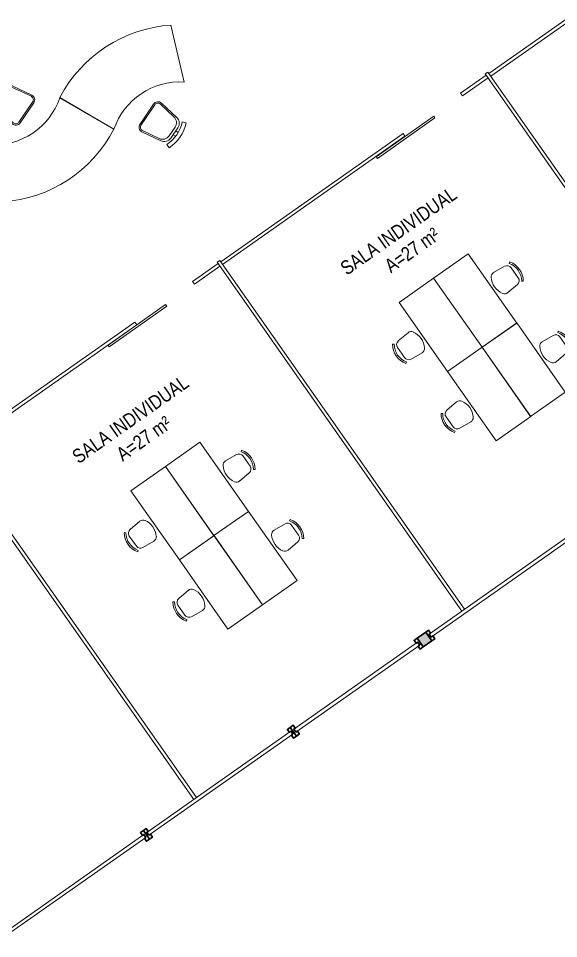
# Model space of a CAD drawing. Header units: metres. Extents: x -71 to 881, y -503 to 661.
# Drawn here: x 200.64 to 208.32, y 479.02 to 492.08 of the extents above; entities that cross this region are included whole.
import ezdxf

# ---------------------------------------------------------------- set-up
doc = ezdxf.new("R2010")
doc.units = ezdxf.units.M
for name, color, linetype, lineweight in [('02. Paredes', 6, 'Continuous', 30), ('03. Esquadria janelas', 2, 'Continuous', 15), ('05. Textos', 5, 'Continuous', 0), ('07. Mobiliário', 51, 'Continuous', 5), ('Parede', 6, 'Continuous', 30)]:
    doc.layers.add(name, color=color, linetype=linetype, lineweight=lineweight)
doc.styles.add('ESC 1.100', font='ARIALN.TTF', dxfattribs={"height": 0.2})

# ---------------------------------------------------------------- blocks, each defined once
blk = doc.blocks.new('pilar')
h = blk.add_hatch(color=6)
h.dxf.hatch_style = 1
h.paths.add_polyline_path([(581.948, 175.423), (582.098, 175.423), (582.098, 175.573), (581.948, 175.573)])
at = {"layer": 'Parede'}
blk.add_lwpolyline([(581.948, 175.423), (582.098, 175.423), (582.098, 175.573), (581.948, 175.573)], close=True, dxfattribs=at)
blk = doc.blocks.new('A$C63C33222')
at = {"linetype": 'Continuous'}
for p, q in [((1.07, 1.2), (0.47, 1.2)), ((0.47, 1.2), (0.47, 0)), ((1.07, 0), (1.07, 1.2)), ((0.47, 0), (1.07, 0))]:
    blk.add_line(p, q, dxfattribs=at)
for p, q in [((0.052, 0.767), (0.071, 0.753)), ((0.083, 0.687), (0.083, 0.513)), ((0.327, 0.774), (0.147, 0.758)), ((0.071, 0.447), (0.052, 0.433)), ((0.147, 0.442), (0.327, 0.426))]:
    blk.add_line(p, q)
for centre, radius, start, end in [((0.295, 0.6), 0.295, 145.6197, 214.3803), ((0.295, 0.6), 0.272, 145.6197, 214.3803), ((0.154, 0.687), 0.0708, 94.9697, 180), ((0.333, 0.703), 0.0708, 31.593, 94.9697), ((0.165, 0.6), 0.267, 328.407, 31.593), ((0.154, 0.513), 0.0708, 180, 265.0303), ((0.333, 0.497), 0.0708, 265.0303, 328.407)]:
    blk.add_arc(centre, radius, start, end)
blk = doc.blocks.new('A$C2A713438')
at = {"ltscale": 600}
for p, q in [((1297, 1240), (682, 1897)), ((24, 108), (863, 108))]:
    blk.add_line(p, q, dxfattribs=at)
for p, q in [((1309, 859), (1074, 604)), ((1324, 846), (1088, 591)), ((1408, 847), (1572, 638)), ((1423, 859), (1610, 621)), ((1679, 549), (1734, 529)), ((1084, 490), (1336, 323)), ((1095, 506), (1316, 360)), ((1567, 489), (1464, 378)), ((1605, 472), (1485, 341)), ((1594, 401), (1565, 428)), ((1548, 352), (1519, 379)), ((1413, 261), (1439, 207))]:
    blk.add_line(p, q)
for centre, radius, start, end in [((1949, 415), 1949, 130.5371, 189.0756), ((1815, 392), 993, 121.3995, 196.6476)]:
    blk.add_arc(centre, radius, start, end, dxfattribs=at)
for centre, radius, start, end in [((1366, 807), 76.8, 41.653, 137.3636), ((1366, 807), 57.6, 41.653, 137.3636), ((1130, 552), 76.8, 137.3636, 233.0742), ((1130, 552), 57.6, 137.3636, 233.0742), ((1192, 732), 521, 295.2227, 339.5045), ((1192, 732), 579, 295.2227, 339.5045), ((1482, 567), 115, 317.3636, 38.2399), ((1520, 550), 115, 317.3636, 38.2399), ((1379, 456), 115, 236.4873, 317.3636), ((1400, 419), 115, 236.4873, 317.3636)]:
    blk.add_arc(centre, radius, start, end)

msp = doc.modelspace()

# ---------------------------------------------------------------- linework, layer by layer
at = {"layer": '02. Paredes'}
for points in [[(206.507, 483.299), (206.528, 483.314), (206.557, 483.273), (206.515, 483.244), (206.429, 483.367), (206.47, 483.396), (206.499, 483.355), (206.478, 483.34), (206.507, 483.299)], [(206.343, 483.184), (206.322, 483.17), (206.35, 483.129), (206.392, 483.158), (206.306, 483.281), (206.264, 483.251), (206.293, 483.211), (206.314, 483.225), (206.343, 483.184)], [(204.543, 481.92), (204.521, 481.905), (204.55, 481.865), (204.592, 481.894), (204.506, 482.017), (204.464, 481.987), (204.493, 481.946), (204.514, 481.961), (204.543, 481.92)], [(204.584, 481.949), (204.605, 481.964), (204.634, 481.923), (204.592, 481.894), (204.506, 482.017), (204.547, 482.046), (204.576, 482.005), (204.555, 481.99), (204.584, 481.949)], [(202.497, 480.484), (202.518, 480.499), (202.547, 480.458), (202.505, 480.428), (202.419, 480.551), (202.46, 480.58), (202.489, 480.539), (202.468, 480.525), (202.497, 480.484)], [(202.456, 480.455), (202.435, 480.44), (202.463, 480.399), (202.505, 480.428), (202.419, 480.551), (202.377, 480.522), (202.406, 480.481), (202.427, 480.496), (202.456, 480.455)]]:
    msp.add_lwpolyline(points, dxfattribs=at)
at = {"layer": '03. Esquadria janelas'}
for points in [[(206.507, 483.299), (208.553, 484.736), (208.524, 484.777), (206.478, 483.34)], [(204.584, 481.949), (206.343, 483.184), (206.314, 483.225), (204.555, 481.99)], [(202.497, 480.484), (204.543, 481.92), (204.514, 481.961), (202.468, 480.525)], [(200.41, 479.018), (202.456, 480.455), (202.427, 480.496), (200.381, 479.059)]]:
    msp.add_lwpolyline(points, close=True, dxfattribs=at)
at = {"layer": '07. Mobiliário'}
for points in [[(207.326, 491.301), (209.916, 493.119), (209.942, 493.082), (207.352, 491.263)], [(207.313, 491.319), (210.79, 486.368), (210.752, 486.342), (207.275, 491.293)], [(206.925, 491.019), (207.289, 491.275), (207.315, 491.237), (206.952, 490.982)], [(205.725, 490.118), (206.544, 490.693), (206.56, 490.669), (205.742, 490.094)], [(203.517, 488.626), (206.107, 490.445), (206.133, 490.407), (203.544, 488.589)], [(203.117, 488.345), (203.48, 488.6), (203.506, 488.563), (203.143, 488.307)], [(203.504, 488.645), (206.981, 483.694), (206.944, 483.668), (203.467, 488.619)], [(201.917, 487.443), (202.735, 488.018), (202.752, 487.994), (201.933, 487.42)], [(199.709, 485.952), (202.298, 487.77), (202.325, 487.733), (199.735, 485.914)], [(199.696, 485.97), (203.172, 481.019), (203.135, 480.993), (199.658, 485.944)]]:
    msp.add_lwpolyline(points, close=True, dxfattribs=at)

# ---------------------------------------------------------------- block references
at = {"xscale": -1, "rotation": 215.0778726686951}
msp.add_blockref('pilar', (-370.758, 292.403), dxfattribs=at)
at = {"layer": '07. Mobiliário'}
for p, xscale, yscale, zscale, rotation in [((202.91, 492.033), -0.0009892729439809533, 0.0009892729439809533, 0.0009892729439809533, 102.9125593196349), ((200.323, 489.43), -0.0009892729439809535, 0.0009892729439809535, 0.0009892729439809535, 282.9125593175586)]:
    msp.add_blockref('A$C2A713438', p, dxfattribs=dict(at, xscale=xscale, yscale=yscale, zscale=zscale, rotation=rotation))
at = {"layer": '07. Mobiliário', "xscale": -1, "rotation": 35.07787266869521}
for p in [(208.106, 488.027), (208.795, 487.045), (204.297, 485.353), (204.987, 484.371)]:
    msp.add_blockref('A$C63C33222', p, dxfattribs=at)
at = {"layer": '07. Mobiliário', "rotation": 35.0778726686951}
for p in [(206.355, 486.798), (207.045, 485.816), (202.546, 484.123), (203.236, 483.141)]:
    msp.add_blockref('A$C63C33222', p, dxfattribs=at)

# ---------------------------------------------------------------- texts
at = {"layer": '05. Textos', "char_height": 0.2, "width": 6.86676, "attachment_point": 8, "rotation": 35.1081, "style": 'ESC 1.100'}
for insert in [(206.292, 488.71), (202.483, 486.035)]:
    msp.add_mtext('SALA INDIVIDUAL\\PA=27 m²', dxfattribs=dict(at, insert=insert))

doc.saveas('drawing.dxf')
